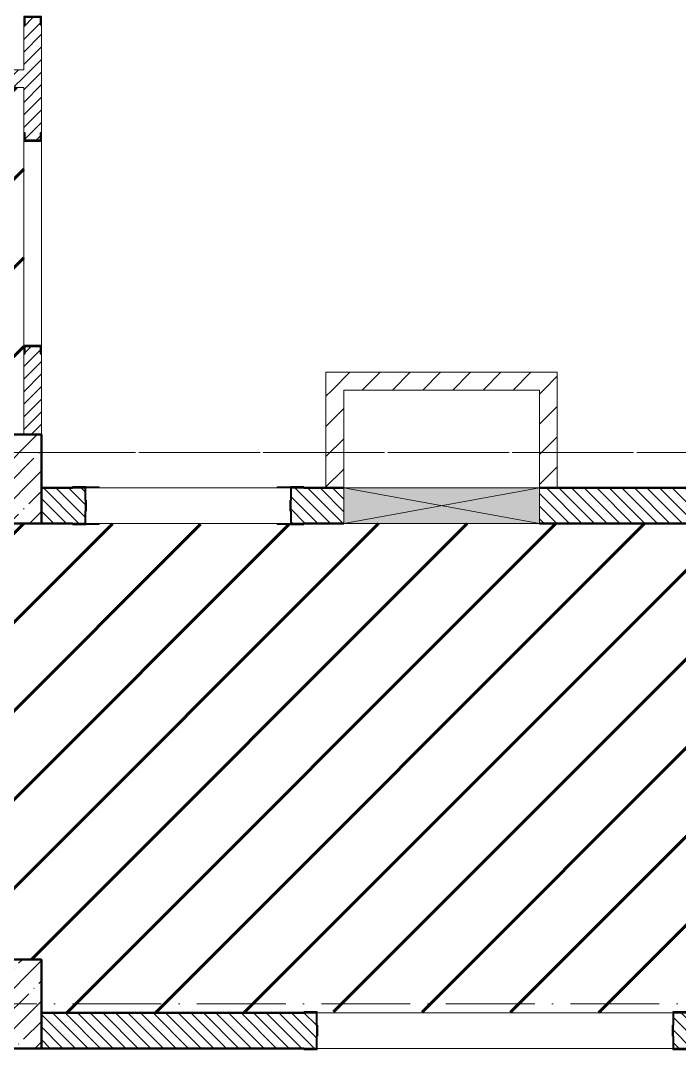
# Model space of a CAD drawing. Header units: millimetres. Extents: x -606178 to 312196, y -19338 to 632709.
# Drawn here: x -181619 to -177914, y 494769 to 500552 of the extents above; entities that cross this region are included whole.
import ezdxf

# ---------------------------------------------------------------- set-up
doc = ezdxf.new("R2010")
doc.units = ezdxf.units.MM
doc.linetypes.add('50_200_ШТРИХ_1Т_ш5_п1_п1_', pattern=[700, 500, -100, 0, -100])
for name, color, linetype, lineweight in [('6.4.1) Окр пт с инж. ПТ2.16', 3, 'Continuous', 60), ('A-DETL-GENF-OTLN', 7, 'Continuous', 9), ('A-GENM-____-MCUT', 7, 'Continuous', 25), ('A-GENM-____-OTLN', 7, 'Continuous', 9), ('A-GENM-____-OTLN-1', 7, 'Continuous', 25), ('A-GLAZ-____-OTLN', 7, 'Continuous', 9), ('A-WALL-____-MCUT', 7, 'Continuous', 13), ('A-WALL-____-MCUT-2', 7, 'Continuous', 50), ('A-WALL-____-PATT-1', 7, 'Continuous', 9), ('A-WALL-FNSH-MCUT-1', 7, 'Continuous', 9), ('I-WALL-____-OTLN', 7, 'Continuous', 9), ('S-COLS-____-MCUT', 7, 'Continuous', 50), ('S-COLS-____-OTLN', 7, 'Continuous', 9), ('S-GRID-____-OTLN-1', 7, '50_200_ШТРИХ_1Т_ш5_п1_п1_', 9)]:
    doc.layers.add(name, color=color, linetype=linetype, lineweight=lineweight)
pattern_1 = [(45, (-83150, -46181.04), (-114.04925, 114.04925), []), (45, (-83035.95, -46181.04), (-114.04925, 114.04925), [201.613, -40.323, 3.353, -36.97])]
pattern_2 = [(45, (-264901.3, 451794.26), (-35.35534, 35.35534), [])]
pattern_3 = [(135, (-264901.3, 451794.26), (-35.35534, -35.35534), [])]
pattern_4 = [(45, (-83150, -43231.04), (-114.04925, 114.04925), []), (45, (-83035.95, -43231.04), (-114.04925, 114.04925), [201.613, -40.323, 3.353, -36.97])]
pattern_5 = [(45, (-264901.3, 451794.26), (-84.85281, 84.85281), [])]
pattern_6 = [(135, (-264901.3, 451794.26), (-35.35534, -35.35534), [])]
pattern_7 = [(45, (-264901.3, 451794.26), (-84.85281, 84.85281), [])]

# ---------------------------------------------------------------- blocks, each defined once
blk = doc.blocks.new('BSC_Колонна _Прямоугольная - 500х500-V54-АР1_План отверстий 2 этажа в осях 1-64_Ю-ЯЯ')
at = {"layer": 'S-COLS-____-OTLN'}
h = blk.add_hatch(dxfattribs=at)
h.set_pattern_fill('FP_64', color=256, style=0, pattern_type=2)
h.set_pattern_definition(pattern_1)
h.paths.add_polyline_path([(-250, -250), (250, -250), (250, 250), (-250, 250)], flags=0)
at = {"layer": 'S-COLS-____-MCUT'}
for p, q in [((250, 250), (-250, 250)), ((-250, 250), (-250, -250)), ((250, -250), (250, 250)), ((-250, -250), (250, -250))]:
    blk.add_line(p, q, dxfattribs=at)
blk = doc.blocks.new('BSC_Колонна _Прямоугольная - 500х500-V121-АР1_План отверстий 2 этажа в осях 1-64_Ю-ЯЯ')
at = {"layer": 'S-COLS-____-OTLN'}
h = blk.add_hatch(dxfattribs=at)
h.set_pattern_fill('FP_134', color=256, style=0, pattern_type=2)
h.set_pattern_definition(pattern_4)
h.paths.add_polyline_path([(-250, -250), (250, -250), (250, 250), (-250, 250)], flags=0)
at = {"layer": 'S-COLS-____-MCUT'}
for p, q in [((250, 250), (-250, 250)), ((-250, 250), (-250, -250)), ((250, -250), (250, 250)), ((-250, -250), (250, -250))]:
    blk.add_line(p, q, dxfattribs=at)
blk = doc.blocks.new('154_Стойка_СКБ_Швеллер - СМ-2180_100-28278414-АР1_План отверстий 2 этажа в осях 1-64_Ю-ЯЯ')
at = {"layer": 'A-GENM-____-MCUT'}
for p, q in [((171, 50), (125, 50)), ((125, 50), (125, -50)), ((129.5, 42.4), (171, 42.4)), ((129.5, -42.4), (129.5, 42.4)), ((171, 42.4), (171, 50)), ((125, -50), (171, -50)), ((171, -42.4), (129.5, -42.4)), ((171, -50), (171, -42.4))]:
    blk.add_line(p, q, dxfattribs=at)
blk = doc.blocks.new('154_Стойка_СКБ_Уголок - СМ-2180_200-28268025-АР1_План отверстий 2 этажа в осях 1-64_Ю-ЯЯ')
at = {"layer": 'A-GENM-____-MCUT'}
for p, q in [((125, 156), (125, 81)), ((200, 156), (125, 156)), ((131, 81), (131, 150)), ((131, 150), (200, 150)), ((200, 150), (200, 156)), ((125, 81), (131, 81)), ((131, 19), (125, 19)), ((125, 19), (125, -56)), ((131, -50), (131, 19)), ((125, -56), (200, -56)), ((200, -50), (131, -50)), ((200, -56), (200, -50))]:
    blk.add_line(p, q, dxfattribs=at)
blk = doc.blocks.new('Фахверк_СКБ_Уголок - 200_3550-28267367-АР1_План отверстий 2 этажа в осях 1-64_Ю-ЯЯ')
at = {"layer": 'A-GENM-____-MCUT'}
for p, q in [((200, 156), (125, 156)), ((125, 156), (125, 81)), ((131, 81), (131, 150)), ((131, 150), (200, 150)), ((200, 150), (200, 156)), ((125, 81), (131, 81)), ((131, 19), (125, 19)), ((125, 19), (125, -56)), ((131, -50), (131, 19)), ((125, -56), (200, -56)), ((200, -50), (131, -50)), ((200, -56), (200, -50))]:
    blk.add_line(p, q, dxfattribs=at)
blk = doc.blocks.new('AR_Отверстие прямоугольное _в стене__БезПР - AR_Отверстие прямоугольное _в стене__БезПР-36789527-АР1_План отверстий 2 этажа в осях 1-64_Ю-ЯЯ')
at = {"layer": 'A-GLAZ-____-OTLN'}
blk.add_hatch(color=256, dxfattribs=at).paths.add_polyline_path([(-550, 100), (-550, -100), (550, -100), (550, 100)], flags=0)
at = {"layer": 'A-DETL-GENF-OTLN'}
for p, q in [((-550, -100), (-550, 100)), ((-550, 100), (550, 100)), ((550, 100), (-550, -100)), ((-550, 100), (550, -100)), ((550, 100), (-550, 100)), ((-550, 100), (-550, -100)), ((550, 100), (550, -100)), ((550, -100), (550, 100)), ((550, -100), (-550, -100)), ((-550, -100), (550, -100))]:
    blk.add_line(p, q, dxfattribs=at)
at = {"layer": 'A-GLAZ-____-OTLN'}
blk.add_line((550, 100), (-550, 100), dxfattribs=at)
blk = doc.blocks.new('BSC_Колонна _Прямоугольная - 500х500-V81-АР1_План отверстий 2 этажа в осях 1-64_А-ГГ')
at = {"layer": 'S-COLS-____-OTLN'}
h = blk.add_hatch(dxfattribs=at)
h.set_pattern_fill('FP_110', color=256, style=0, pattern_type=2)
h.set_pattern_definition(pattern_1)
h.paths.add_polyline_path([(-250, -250), (250, -250), (250, 250), (-250, 250)], flags=0)
at = {"layer": 'S-COLS-____-MCUT'}
for p, q in [((250, 250), (-250, 250)), ((-250, 250), (-250, -250)), ((250, -250), (250, 250)), ((-250, -250), (250, -250))]:
    blk.add_line(p, q, dxfattribs=at)
blk = doc.blocks.new('BSC_Колонна _Прямоугольная - 500х500-V125-АР1_План отверстий 2 этажа в осях 1-64_А-ГГ')
at = {"layer": 'S-COLS-____-OTLN'}
h = blk.add_hatch(dxfattribs=at)
h.set_pattern_fill('FP_155', color=256, style=0, pattern_type=2)
h.set_pattern_definition(pattern_4)
h.paths.add_polyline_path([(-250, -250), (250, -250), (250, 250), (-250, 250)], flags=0)
at = {"layer": 'S-COLS-____-MCUT'}
for p, q in [((250, 250), (-250, 250)), ((-250, 250), (-250, -250)), ((250, -250), (250, 250)), ((-250, -250), (250, -250))]:
    blk.add_line(p, q, dxfattribs=at)
blk = doc.blocks.new('154_Стойка_СКБ_Швеллер - СМ-2180_100-28278414-АР1_План отверстий 2 этажа в осях 1-64_А-ГГ')
at = {"layer": 'A-GENM-____-MCUT'}
for p, q in [((171, 50), (125, 50)), ((125, 50), (125, -50)), ((129.5, 42.4), (171, 42.4)), ((129.5, -42.4), (129.5, 42.4)), ((171, 42.4), (171, 50)), ((125, -50), (171, -50)), ((171, -42.4), (129.5, -42.4)), ((171, -50), (171, -42.4))]:
    blk.add_line(p, q, dxfattribs=at)
blk = doc.blocks.new('154_Стойка_СКБ_Уголок - СМ-2180_200-28268025-АР1_План отверстий 2 этажа в осях 1-64_А-ГГ')
at = {"layer": 'A-GENM-____-MCUT'}
for p, q in [((125, 156), (125, 81)), ((200, 156), (125, 156)), ((131, 81), (131, 150)), ((131, 150), (200, 150)), ((200, 150), (200, 156)), ((125, 81), (131, 81)), ((131, 19), (125, 19)), ((125, 19), (125, -56)), ((131, -50), (131, 19)), ((125, -56), (200, -56)), ((200, -50), (131, -50)), ((200, -56), (200, -50))]:
    blk.add_line(p, q, dxfattribs=at)
blk = doc.blocks.new('Стойка_Влож_Уголок_Опорный - Уголок-28213941-АР1_План отверстий 2 этажа в осях 1-64_А-ГГ')
at = {"layer": 'A-GENM-____-OTLN'}
for p, q in [((-212, -6), (-212, 0)), ((0, 0), (0, -6)), ((-212, -75), (-212, -6)), ((-212, -6), (-206, -6)), ((-6, -6), (0, -6)), ((0, -6), (0, -75)), ((-212, -75), (-206, -75)), ((-6, -75), (0, -75))]:
    blk.add_line(p, q, dxfattribs=at)
blk = doc.blocks.new('Фахверк_СКБ_Уголок - 200_3550-28267367-АР1_План отверстий 2 этажа в осях 1-64_А-ГГ')
at = {"layer": 'A-GENM-____-MCUT'}
for p, q in [((200, 156), (125, 156)), ((125, 156), (125, 81)), ((131, 81), (131, 150)), ((131, 150), (200, 150)), ((200, 150), (200, 156)), ((125, 81), (131, 81)), ((131, 19), (125, 19)), ((125, 19), (125, -56)), ((131, -50), (131, 19)), ((125, -56), (200, -56)), ((200, -50), (131, -50)), ((200, -56), (200, -50))]:
    blk.add_line(p, q, dxfattribs=at)
blk = doc.blocks.new('AR_Отверстие прямоугольное _в стене__БезПР - AR_Отверстие прямоугольное _в стене__БезПР-36789527-АР1_План отверстий 2 этажа в осях 1-64_А-ГГ')
at = {"layer": 'A-GLAZ-____-OTLN'}
blk.add_hatch(color=256, dxfattribs=at).paths.add_polyline_path([(-550, 100), (-550, -100), (550, -100), (550, 100)], flags=0)
at = {"layer": 'A-DETL-GENF-OTLN'}
for p, q in [((-550, -100), (-550, 100)), ((-550, 100), (550, 100)), ((550, 100), (-550, -100)), ((-550, 100), (550, -100)), ((550, 100), (-550, 100)), ((-550, 100), (-550, -100)), ((550, 100), (550, -100)), ((550, -100), (550, 100)), ((550, -100), (-550, -100)), ((-550, -100), (550, -100))]:
    blk.add_line(p, q, dxfattribs=at)
at = {"layer": 'A-GLAZ-____-OTLN'}
blk.add_line((550, 100), (-550, 100), dxfattribs=at)

msp = doc.modelspace()

# ---------------------------------------------------------------- hatches: boundary and pattern name
at = {"layer": '6.4.1) Окр пт с инж. ПТ2.16'}
h = msp.add_hatch(dxfattribs=at)
h.set_pattern_fill('ANSI31', color=256, scale=111)
h.paths.add_polyline_path([(-187401.3011, 503325.3011), (-187401.3011, 503475.3011), (-187401.3011, 503975.3011), (-187401.3011, 504475.3011), (-186901.3011, 504475.3011), (-186401.3011, 504475.3011), (-185216.3011, 504475.3011), (-184866.3011, 504475.3011), (-181601.3011, 504475.3011), (-181601.3011, 503975.3011), (-181501.3011, 503975.3011), (-181301.3011, 503975.3011), (-180601.3011, 503975.3011), (-179191.3011, 503975.3011), (-178491.3011, 503975.3011), (-177236.3011, 503975.3011), (-177236.3011, 506975.3011), (-177351.3011, 506975.3011), (-177401.3011, 506975.3011), (-177791.3011, 506975.3011), (-178241.3011, 506975.3011), (-178476.3011, 506975.3011), (-178476.3011, 506969.3011), (-178545.3011, 506969.3011), (-178551.3011, 506969.3011), (-178626.3011, 506969.3011), (-178976.3011, 506975.3011), (-178976.3011, 506969.3011), (-179051.3011, 506969.3011), (-179057.3011, 506969.3011), (-179126.3011, 506969.3011), (-179441.3011, 506975.3011), (-179891.3011, 506975.3011), (-180126.3011, 506975.3011), (-180126.3011, 506969.3011), (-180195.3011, 506969.3011), (-180201.3011, 506969.3011), (-180276.3011, 506969.3011), (-181001.3011, 506975.3011), (-181301.3011, 506975.3011), (-181501.3011, 506975.3011), (-182001.3011, 506975.3011), (-183941.3011, 506975.3011), (-184291.3011, 506975.3011), (-184626.3011, 506975.3011), (-184626.3011, 506969.3011), (-184701.3011, 506969.3011), (-184707.3011, 506969.3011), (-184776.3011, 506969.3011), (-185626.3011, 506974.8146), (-185626.3011, 506969.3011), (-185695.3011, 506969.3011), (-185701.3011, 506969.3011), (-185776.3011, 506969.3011), (-186901.3011, 506975.3011), (-187401.3011, 506975.3011), (-187551.3011, 506975.3011), (-188251.3011, 506975.3011), (-188376.3011, 506975.3011), (-188376.3011, 506969.3011), (-188451.3011, 506969.3011), (-188457.3011, 506969.3011), (-188526.3011, 506969.3011), (-188751.3011, 506975.3011), (-189451.3011, 506975.3011), (-189526.3011, 506975.3011), (-189526.3011, 506969.3011), (-189595.3011, 506969.3011), (-189601.3011, 506969.3011), (-189676.3011, 506969.3011), (-189901.3011, 506975.3011), (-189901.3011, 506925.3011), (-189901.3011, 506425.3011), (-189951.3011, 506425.3011), (-189951.3011, 506325.3011), (-190151.3011, 506325.3011), (-190151.3011, 506250.3011), (-190145.3011, 506250.3011), (-190145.3011, 506175.3011), (-190151.3011, 504375.3011), (-190145.3011, 504375.3011), (-190145.3011, 504300.3011), (-190151.3011, 503975.3011), (-189901.3011, 503975.3011), (-189901.3011, 503475.3011), (-189951.3011, 503475.3011), (-189951.3011, 503375.3011), (-190151.3011, 503375.3011), (-190151.3011, 503250.3011), (-190145.3011, 503250.3011), (-190145.3011, 503175.3011), (-190151.3011, 501375.3011), (-190145.3011, 501375.3011), (-190145.3011, 501300.3011), (-190151.3011, 500250.3011), (-190145.3011, 500250.3011), (-190145.3011, 500175.3011), (-190151.3011, 498375.3011), (-190145.3011, 498375.3011), (-190145.3011, 498300.3011), (-190151.3011, 498225.3011), (-189901.3011, 498225.3011), (-189901.3011, 497725.3011), (-189951.3011, 497725.3011), (-189951.3011, 497625.3011), (-190151.3011, 497625.3011), (-190151.3011, 497250.3011), (-190145.3011, 497250.3011), (-190145.3011, 497175.3011), (-190151.3011, 495375.3011), (-190145.3011, 495375.3011), (-190145.3011, 495300.3011), (-190151.3011, 495275.3011), (-189901.3011, 495275.3011), (-189901.3011, 494975.3011), (-187401.3011, 494975.3011), (-187401.3011, 495275.3011), (-186901.3011, 495275.3011), (-186901.3011, 494975.3011), (-182001.3011, 494975.3011), (-182001.3011, 495275.3011), (-181501.3011, 495275.3011), (-181501.3011, 494975.3011), (-180026.3011, 494975.3011), (-180026.3011, 494981.3011), (-179951.3011, 494981.3011), (-177951.3011, 494975.3011), (-177951.3011, 494981.3011), (-177876.3011, 494981.3011), (-176151.3011, 494975.3011), (-176151.3011, 495275.3011), (-176151.3011, 495450.3011), (-176157.3011, 495450.3011), (-176157.3011, 495525.3011), (-176151.3011, 496475.3011), (-176151.3011, 497475.3011), (-176151.3011, 497625.3011), (-176157.3011, 497625.3011), (-176157.3011, 497700.3011), (-176151.3011, 497725.3011), (-178701.3011, 497725.3011), (-179801.3011, 497725.3011), (-180026.3011, 497725.3011), (-180026.3011, 497719.3011), (-180101.3011, 497719.3011), (-180107.3011, 497719.3011), (-180176.3011, 497719.3011), (-181176.3011, 497724.8825), (-181176.3011, 497719.3011), (-181245.3011, 497719.3011), (-181251.3011, 497719.3011), (-181326.3011, 497719.3011), (-181501.3011, 497725.3011), (-182001.3011, 497725.3011), (-186901.3011, 497725.3011), (-187401.3011, 497725.3011), (-187401.3011, 498225.3011), (-187401.3011, 498725.3011), (-187401.3011, 499295.4397), (-187401.3011, 502825.3011)])
h = msp.add_hatch(dxfattribs=at)
h.set_pattern_fill('ANSI31', color=256, scale=111)
h.paths.add_polyline_path([(-181601.3011, 501725.3011), (-181601.3011, 501775.3011), (-181601.3011, 503475.3011), (-182001.3011, 503475.3011), (-182001.3011, 503775.3011), (-182251.3011, 503775.3011), (-182751.3011, 503775.3011), (-183991.3011, 503775.3011), (-183991.3011, 502025.3011), (-183991.3011, 501975.3011), (-183991.3011, 501605.3011), (-183991.3011, 501345.3011), (-183991.3011, 500725.3011), (-183991.3011, 500425.3011), (-183991.3011, 500275.3011), (-181601.3011, 500275.3011), (-181601.3011, 500529.3011), (-181601.3011, 500575.3011)], flags=17)
h.paths.add_polyline_path([(-182621.3011, 502520.3011), (-183106.3011, 502520.3011), (-183106.3011, 502540.3011), (-182846.3011, 502540.3011), (-182846.3011, 503740.3011), (-182826.3011, 503740.3011), (-182826.3011, 502540.3011), (-182621.3011, 502540.3011)], flags=16)
h.paths.add_polyline_path([(-181971.3011, 502520.3011), (-181971.3011, 502540.3011), (-181636.3011, 502540.3011), (-181636.3011, 502520.3011)], flags=16)
h.paths.add_polyline_path([(-183756.3011, 502520.3011), (-183956.3011, 502520.3011), (-183956.3011, 502540.3011), (-183756.3011, 502540.3011)], flags=16)
h.paths.add_polyline_path([(-182901.3011, 503275.3011), (-183101.3011, 503275.3011), (-183101.3011, 503475.3011), (-182901.3011, 503475.3011)], flags=16)
h.paths.add_polyline_path([(-181601.3011, 499295.4397), (-181601.3011, 499875.3011), (-181601.3011, 499921.3011), (-181601.3011, 500175.3011), (-184441.3011, 500175.3011), (-184441.3011, 501345.3011), (-184441.3011, 501605.3011), (-184441.3011, 501975.3011), (-184441.3011, 502025.3011), (-184441.3011, 503775.3011), (-184866.3011, 503775.3011), (-185216.3011, 503775.3011), (-185631.3011, 503775.3011), (-185631.3011, 498955.3011), (-186751.3011, 498955.3011), (-186751.3011, 497925.3011), (-182001.3011, 497925.3011), (-182001.3011, 498225.3011), (-181601.3011, 498225.3011), (-181601.3011, 498679.3011), (-181601.3011, 498725.3011)])
h.paths.add_polyline_path([(-186401.3011, 498725.3011), (-186401.3011, 498525.3011), (-186701.3011, 498525.3011), (-186701.3011, 498725.3011)], flags=16)
at = {"layer": 'A-WALL-____-PATT-1'}
h = msp.add_hatch(dxfattribs=at)
h.set_pattern_fill('FP_5', color=256, style=0, pattern_type=2)
h.set_pattern_definition(pattern_2)
h.paths.add_polyline_path([(-181593.7011, 498225.3011), (-181501.3011, 498225.3011), (-181501.3011, 498679.3011), (-181508.9011, 498679.3011), (-181508.9011, 498720.8011), (-181593.7011, 498720.8011), (-181593.7011, 498679.3011), (-181601.3011, 498679.3011), (-181601.3011, 498225.3011)], flags=0)
h.paths.add_polyline_path([(-181593.7011, 499879.8011), (-181508.9011, 499879.8011), (-181508.9011, 499921.3011), (-181501.3011, 499921.3011), (-181501.3011, 500529.3011), (-181508.9011, 500529.3011), (-181508.9011, 500570.8011), (-181593.7011, 500570.8011), (-181593.7011, 500529.3011), (-181601.3011, 500529.3011), (-181601.3011, 499921.3011), (-181593.7011, 499921.3011)], flags=0)
h.paths.add_polyline_path([(-181504.3011, 501728.3011), (-181504.1582, 501775.3011), (-181501.3011, 501775.3011), (-181501.3011, 503475.3011), (-181601.3011, 503475.3011), (-181601.3011, 501775.3011), (-181598.3011, 501775.3011), (-181598.3011, 501728.3011)], flags=0)
h = msp.add_hatch(dxfattribs=at)
h.set_pattern_fill('FP_5', color=256, style=0, pattern_type=2)
h.set_pattern_definition(pattern_2)
h.paths.add_polyline_path([(-181601.3011, 500175.3011), (-181601.3011, 500275.3011), (-184341.3011, 500275.3011), (-184341.3011, 500175.3011), (-181843.9508, 500175.3011)], flags=0)
h = msp.add_hatch(dxfattribs=at)
h.set_pattern_fill('FP_5', color=256, style=0, pattern_type=2)
h.set_pattern_definition([(45, (-264901.3, 451794.26), (-35.35534, 35.35534), [])])
h.paths.add_polyline_path([(-181501.3011, 498225.3011), (-181501.3011, 498679.3011), (-181508.9011, 498679.3011), (-181508.9011, 498720.8011), (-181593.7011, 498720.8011), (-181593.7011, 498679.3011), (-181601.3011, 498679.3011), (-181601.3011, 498225.3011), (-181508.9011, 498225.3011)], flags=0)
h = msp.add_hatch(dxfattribs=at)
h.set_pattern_fill('FP_4', color=256, style=0, pattern_type=2)
h.set_pattern_definition(pattern_5)
h.paths.add_polyline_path([(-179901.3011, 498475.3011), (-178601.3011, 498475.3011), (-178601.3011, 498575.3011), (-179901.3011, 498575.3011)], flags=0)
h = msp.add_hatch(dxfattribs=at)
h.set_pattern_fill('FP_4', color=256, style=0, pattern_type=2)
h.set_pattern_definition(pattern_7)
h.paths.add_polyline_path([(-179901.3011, 498475.3011), (-178601.3011, 498475.3011), (-178601.3011, 498575.3011), (-179901.3011, 498575.3011)], flags=0)
h = msp.add_hatch(dxfattribs=at)
h.set_pattern_fill('FP_4', color=256, style=0, pattern_type=2)
h.set_pattern_definition(pattern_5)
h.paths.add_polyline_path([(-179801.3011, 497925.3011), (-179801.3011, 498475.3011), (-179901.3011, 498475.3011), (-179901.3011, 497925.3011)], flags=0)
h = msp.add_hatch(dxfattribs=at)
h.set_pattern_fill('FP_4', color=256, style=0, pattern_type=2)
h.set_pattern_definition(pattern_7)
h.paths.add_polyline_path([(-179801.3011, 497925.3011), (-179801.3011, 498475.3011), (-179901.3011, 498475.3011), (-179901.3011, 497925.3011)], flags=0)
h = msp.add_hatch(dxfattribs=at)
h.set_pattern_fill('FP_4', color=256, style=0, pattern_type=2)
h.set_pattern_definition(pattern_5)
h.paths.add_polyline_path([(-178701.3011, 497925.3011), (-178601.3011, 497925.3011), (-178601.3011, 498475.3011), (-178701.3011, 498475.3011)], flags=0)
h = msp.add_hatch(dxfattribs=at)
h.set_pattern_fill('FP_4', color=256, style=0, pattern_type=2)
h.set_pattern_definition(pattern_7)
h.paths.add_polyline_path([(-178701.3011, 497925.3011), (-178601.3011, 497925.3011), (-178601.3011, 498475.3011), (-178701.3011, 498475.3011)], flags=0)
h = msp.add_hatch(dxfattribs=at)
h.set_pattern_fill('FP_6', color=256, style=0, pattern_type=2)
h.set_pattern_definition(pattern_3)
h.paths.add_polyline_path([(-176151.3011, 497725.3011), (-176151.3011, 497925.3011), (-178701.3011, 497925.3011), (-178701.3011, 497725.3011), (-176541.4488, 497725.3011)], flags=0)
h.paths.add_polyline_path([(-181326.3011, 497725.3011), (-181257.3011, 497725.3011), (-181257.3011, 497794.3011), (-181251.3011, 497794.3011), (-181251.3011, 497856.3011), (-181257.3011, 497856.3011), (-181257.3011, 497925.3011), (-181501.3011, 497925.3011), (-181501.3011, 497725.3011), (-181457.3011, 497725.3011)], flags=0)
h.paths.add_polyline_path([(-180026.3011, 497725.3011), (-179801.3011, 497725.3011), (-179801.3011, 497925.3011), (-180095.3011, 497925.3011), (-180095.3011, 497856.3011), (-180101.3011, 497856.3011), (-180101.3011, 497794.3011), (-180095.3011, 497794.3011), (-180095.3011, 497725.3011), (-180076.4501, 497725.3011)], flags=0)
h = msp.add_hatch(dxfattribs=at)
h.set_pattern_fill('FP_6', color=256, style=0, pattern_type=2)
h.set_pattern_definition(pattern_6)
h.paths.add_polyline_path([(-176151.3011, 497725.3011), (-176151.3011, 497925.3011), (-178701.3011, 497925.3011), (-178701.3011, 497725.3011), (-176541.7763, 497725.3011)], flags=0)
h.paths.add_polyline_path([(-179801.3011, 497725.3011), (-179801.3011, 497925.3011), (-180095.3011, 497925.3011), (-180095.3011, 497856.3011), (-180101.3011, 497856.3011), (-180101.3011, 497794.3011), (-180095.3011, 497794.3011), (-180095.3011, 497725.3011), (-180026.3011, 497725.3011)], flags=0)
h.paths.add_polyline_path([(-181326.3011, 497725.3011), (-181257.3011, 497725.3011), (-181257.3011, 497794.3011), (-181251.3011, 497794.3011), (-181251.3011, 497856.3011), (-181257.3011, 497856.3011), (-181257.3011, 497925.3011), (-181501.3011, 497925.3011), (-181501.3011, 497725.3011)], flags=0)
h = msp.add_hatch(dxfattribs=at)
h.set_pattern_fill('FP_6', color=256, style=0, pattern_type=2)
h.set_pattern_definition(pattern_3)
h.paths.add_polyline_path([(-176541.4488, 494775.3011), (-176151.3011, 494775.3011), (-176151.3011, 494975.3011), (-177945.3011, 494975.3011), (-177945.3011, 494906.3011), (-177951.3011, 494906.3011), (-177951.3011, 494844.3011), (-177945.3011, 494844.3011), (-177945.3011, 494775.3011), (-177876.3011, 494775.3011)], flags=0)
h.paths.add_polyline_path([(-179957.3011, 494775.3011), (-179957.3011, 494844.3011), (-179951.3011, 494844.3011), (-179951.3011, 494906.3011), (-179957.3011, 494906.3011), (-179957.3011, 494975.3011), (-181501.3011, 494975.3011), (-181501.3011, 494775.3011), (-180026.3011, 494775.3011)], flags=0)
h = msp.add_hatch(dxfattribs=at)
h.set_pattern_fill('FP_6', color=256, style=0, pattern_type=2)
h.set_pattern_definition(pattern_6)
h.paths.add_polyline_path([(-176541.7763, 494775.3011), (-176151.3011, 494775.3011), (-176151.3011, 494975.3011), (-177945.3011, 494975.3011), (-177945.3011, 494906.3011), (-177951.3011, 494906.3011), (-177951.3011, 494844.3011), (-177945.3011, 494844.3011), (-177945.3011, 494775.3011), (-177876.3011, 494775.3011)], flags=0)
h.paths.add_polyline_path([(-180076.7049, 494775.3011), (-179957.3011, 494775.3011), (-179957.3011, 494844.3011), (-179951.3011, 494844.3011), (-179951.3011, 494906.3011), (-179957.3011, 494906.3011), (-179957.3011, 494975.3011), (-181501.3011, 494975.3011), (-181501.3011, 494775.3011)], flags=0)

# ---------------------------------------------------------------- linework, layer by layer
at = {"layer": 'A-WALL-____-MCUT'}
for p, q in [((-181326.3011, 497925.3011), (-181501.3011, 497925.3011)), ((-179801.3011, 497925.3011), (-180026.3011, 497925.3011)), ((-176151.3011, 497925.3011), (-178701.3011, 497925.3011)), ((-181251.3011, 497794.3011), (-181251.3011, 497856.3011)), ((-180101.3011, 497856.3011), (-180101.3011, 497794.3011)), ((-181501.3011, 497725.3011), (-181326.3011, 497725.3011)), ((-180026.3011, 497725.3011), (-179801.3011, 497725.3011)), ((-178701.3011, 497725.3011), (-176151.3011, 497725.3011)), ((-180026.3011, 494975.3011), (-181501.3011, 494975.3011)), ((-179951.3011, 494844.3011), (-179951.3011, 494906.3011)), ((-177951.3011, 494906.3011), (-177951.3011, 494844.3011)), ((-181501.3011, 494775.3011), (-180026.3011, 494775.3011))]:
    msp.add_line(p, q, dxfattribs=at)
at = {"layer": 'A-WALL-____-MCUT-2'}
for p, q in [((-181326.3011, 497925.3011), (-181501.3011, 497925.3011)), ((-179801.3011, 497925.3011), (-180026.3011, 497925.3011)), ((-176151.3011, 497925.3011), (-178701.3011, 497925.3011)), ((-181251.3011, 497794.3011), (-181251.3011, 497856.3011)), ((-180101.3011, 497856.3011), (-180101.3011, 497794.3011)), ((-181501.3011, 497725.3011), (-181326.3011, 497725.3011)), ((-180026.3011, 497725.3011), (-179801.3011, 497725.3011)), ((-178701.3011, 497725.3011), (-176151.3011, 497725.3011)), ((-180026.3011, 494975.3011), (-181501.3011, 494975.3011)), ((-179951.3011, 494844.3011), (-179951.3011, 494906.3011)), ((-177951.3011, 494906.3011), (-177951.3011, 494844.3011)), ((-181501.3011, 494775.3011), (-180026.3011, 494775.3011))]:
    msp.add_line(p, q, dxfattribs=at)
at = {"layer": 'A-WALL-FNSH-MCUT-1'}
for p, q in [((-181601.3011, 500529.3011), (-181601.3011, 500275.3011)), ((-181501.3011, 499921.3011), (-181501.3011, 500529.3011)), ((-181601.3011, 500275.3011), (-183991.3011, 500275.3011)), ((-184441.3011, 500175.3011), (-181601.3011, 500175.3011)), ((-181601.3011, 500175.3011), (-181601.3011, 499921.3011)), ((-181601.3011, 498679.3011), (-181601.3011, 498225.3011)), ((-181601.3011, 498679.3011), (-181601.3011, 498225.3011)), ((-181501.3011, 498225.3011), (-181501.3011, 498679.3011)), ((-181501.3011, 498225.3011), (-181501.3011, 498679.3011)), ((-178601.3011, 498575.3011), (-179901.3011, 498575.3011)), ((-179901.3011, 498575.3011), (-179901.3011, 497925.3011)), ((-178601.3011, 498575.3011), (-179901.3011, 498575.3011)), ((-179901.3011, 498575.3011), (-179901.3011, 497925.3011)), ((-178601.3011, 497925.3011), (-178601.3011, 498575.3011)), ((-178601.3011, 497925.3011), (-178601.3011, 498575.3011)), ((-179801.3011, 498475.3011), (-178701.3011, 498475.3011)), ((-179801.3011, 497925.3011), (-179801.3011, 498475.3011)), ((-179801.3011, 498475.3011), (-178701.3011, 498475.3011)), ((-179801.3011, 497925.3011), (-179801.3011, 498475.3011)), ((-178701.3011, 498475.3011), (-178701.3011, 497925.3011)), ((-178701.3011, 498475.3011), (-178701.3011, 497925.3011))]:
    msp.add_line(p, q, dxfattribs=at)
at = {"layer": 'I-WALL-____-OTLN'}
for p, q in [((-181601.3011, 498725.3011), (-181601.3011, 499875.3011)), ((-181501.3011, 499875.3011), (-181501.3011, 498725.3011)), ((-181601.3011, 498725.3011), (-181601.3011, 499295.4397)), ((-181501.3011, 499295.4397), (-181501.3011, 498725.3011)), ((-181251.3011, 497925.3011), (-180101.3011, 497925.3011)), ((-181251.3011, 497925.3011), (-180101.3011, 497925.3011)), ((-180101.3011, 497725.3011), (-181251.3011, 497725.3011)), ((-180101.3011, 497725.3011), (-181251.3011, 497725.3011)), ((-179951.3011, 494975.3011), (-177951.3011, 494975.3011)), ((-179951.3011, 494975.3011), (-177951.3011, 494975.3011)), ((-177951.3011, 494775.3011), (-179951.3011, 494775.3011)), ((-177951.3011, 494775.3011), (-179951.3011, 494775.3011))]:
    msp.add_line(p, q, dxfattribs=at)
at = {"layer": 'S-GRID-____-OTLN-1'}
for p, q in [((-197574.5306, 498125.3011), (-174582.5138, 498125.3011)), ((-195656.6634, 498125.3011), (-174582.5138, 498125.3011)), ((-190428.9866, 495025.3011), (-160937.0877, 495025.3011)), ((-190428.9866, 495025.3011), (-160937.0877, 495025.3011))]:
    msp.add_line(p, q, dxfattribs=at)

# ---------------------------------------------------------------- block references
at = {"layer": 'A-GENM-____-OTLN'}
for p, rotation in [((-181251.3011, 497931.3011), 89.99999999999955), ((-180101.3011, 497719.3011), 269.9999999999995)]:
    msp.add_blockref('Стойка_Влож_Уголок_Опорный - Уголок-28213941-АР1_План отверстий 2 этажа в осях 1-64_А-ГГ', p, dxfattribs=dict(at, rotation=rotation))
at = {"layer": 'A-GENM-____-OTLN-1'}
for name, p, rotation in [('154_Стойка_СКБ_Швеллер - СМ-2180_100-28278414-АР1_План отверстий 2 этажа в осях 1-64_Ю-ЯЯ', (-181551.3011, 500700.3011), 270), ('154_Стойка_СКБ_Швеллер - СМ-2180_100-28278414-АР1_План отверстий 2 этажа в осях 1-64_Ю-ЯЯ', (-181551.3011, 499750.3011), 90), ('154_Стойка_СКБ_Швеллер - СМ-2180_100-28278414-АР1_План отверстий 2 этажа в осях 1-64_Ю-ЯЯ', (-181551.3011, 498850.3011), 270), ('154_Стойка_СКБ_Швеллер - СМ-2180_100-28278414-АР1_План отверстий 2 этажа в осях 1-64_А-ГГ', (-181551.3011, 498850.3011), 270), ('154_Стойка_СКБ_Уголок - СМ-2180_200-28268025-АР1_План отверстий 2 этажа в осях 1-64_Ю-ЯЯ', (-181126.3011, 497875.3011), 180), ('154_Стойка_СКБ_Уголок - СМ-2180_200-28268025-АР1_План отверстий 2 этажа в осях 1-64_А-ГГ', (-181126.3011, 497875.3011), 180), ('Фахверк_СКБ_Уголок - 200_3550-28267367-АР1_План отверстий 2 этажа в осях 1-64_Ю-ЯЯ', (-179826.3011, 494925.3011), 180), ('Фахверк_СКБ_Уголок - 200_3550-28267367-АР1_План отверстий 2 этажа в осях 1-64_А-ГГ', (-179826.3011, 494925.3011), 180)]:
    msp.add_blockref(name, p, dxfattribs=dict(at, rotation=rotation))
for name, p in [('154_Стойка_СКБ_Уголок - СМ-2180_200-28268025-АР1_План отверстий 2 этажа в осях 1-64_Ю-ЯЯ', (-180226.3011, 497775.3011)), ('154_Стойка_СКБ_Уголок - СМ-2180_200-28268025-АР1_План отверстий 2 этажа в осях 1-64_А-ГГ', (-180226.3011, 497775.3011)), ('154_Стойка_СКБ_Уголок - СМ-2180_200-28268025-АР1_План отверстий 2 этажа в осях 1-64_Ю-ЯЯ', (-178076.3011, 494825.3011)), ('154_Стойка_СКБ_Уголок - СМ-2180_200-28268025-АР1_План отверстий 2 этажа в осях 1-64_А-ГГ', (-178076.3011, 494825.3011))]:
    msp.add_blockref(name, p, dxfattribs=at)
at = {"layer": 'A-GLAZ-____-OTLN', "rotation": 180}
for name in ['AR_Отверстие прямоугольное _в стене__БезПР - AR_Отверстие прямоугольное _в стене__БезПР-36789527-АР1_План отверстий 2 этажа в осях 1-64_Ю-ЯЯ', 'AR_Отверстие прямоугольное _в стене__БезПР - AR_Отверстие прямоугольное _в стене__БезПР-36789527-АР1_План отверстий 2 этажа в осях 1-64_А-ГГ']:
    msp.add_blockref(name, (-179251.3011, 497825.3011), dxfattribs=at)
at = {"layer": 'S-COLS-____-OTLN'}
for name, p in [('BSC_Колонна _Прямоугольная - 500х500-V54-АР1_План отверстий 2 этажа в осях 1-64_Ю-ЯЯ', (-181751.3011, 497975.3011)), ('BSC_Колонна _Прямоугольная - 500х500-V81-АР1_План отверстий 2 этажа в осях 1-64_А-ГГ', (-181751.3011, 497975.3011)), ('BSC_Колонна _Прямоугольная - 500х500-V121-АР1_План отверстий 2 этажа в осях 1-64_Ю-ЯЯ', (-181751.3011, 495025.3011)), ('BSC_Колонна _Прямоугольная - 500х500-V125-АР1_План отверстий 2 этажа в осях 1-64_А-ГГ', (-181751.3011, 495025.3011))]:
    msp.add_blockref(name, p, dxfattribs=at)

doc.saveas('drawing.dxf')
